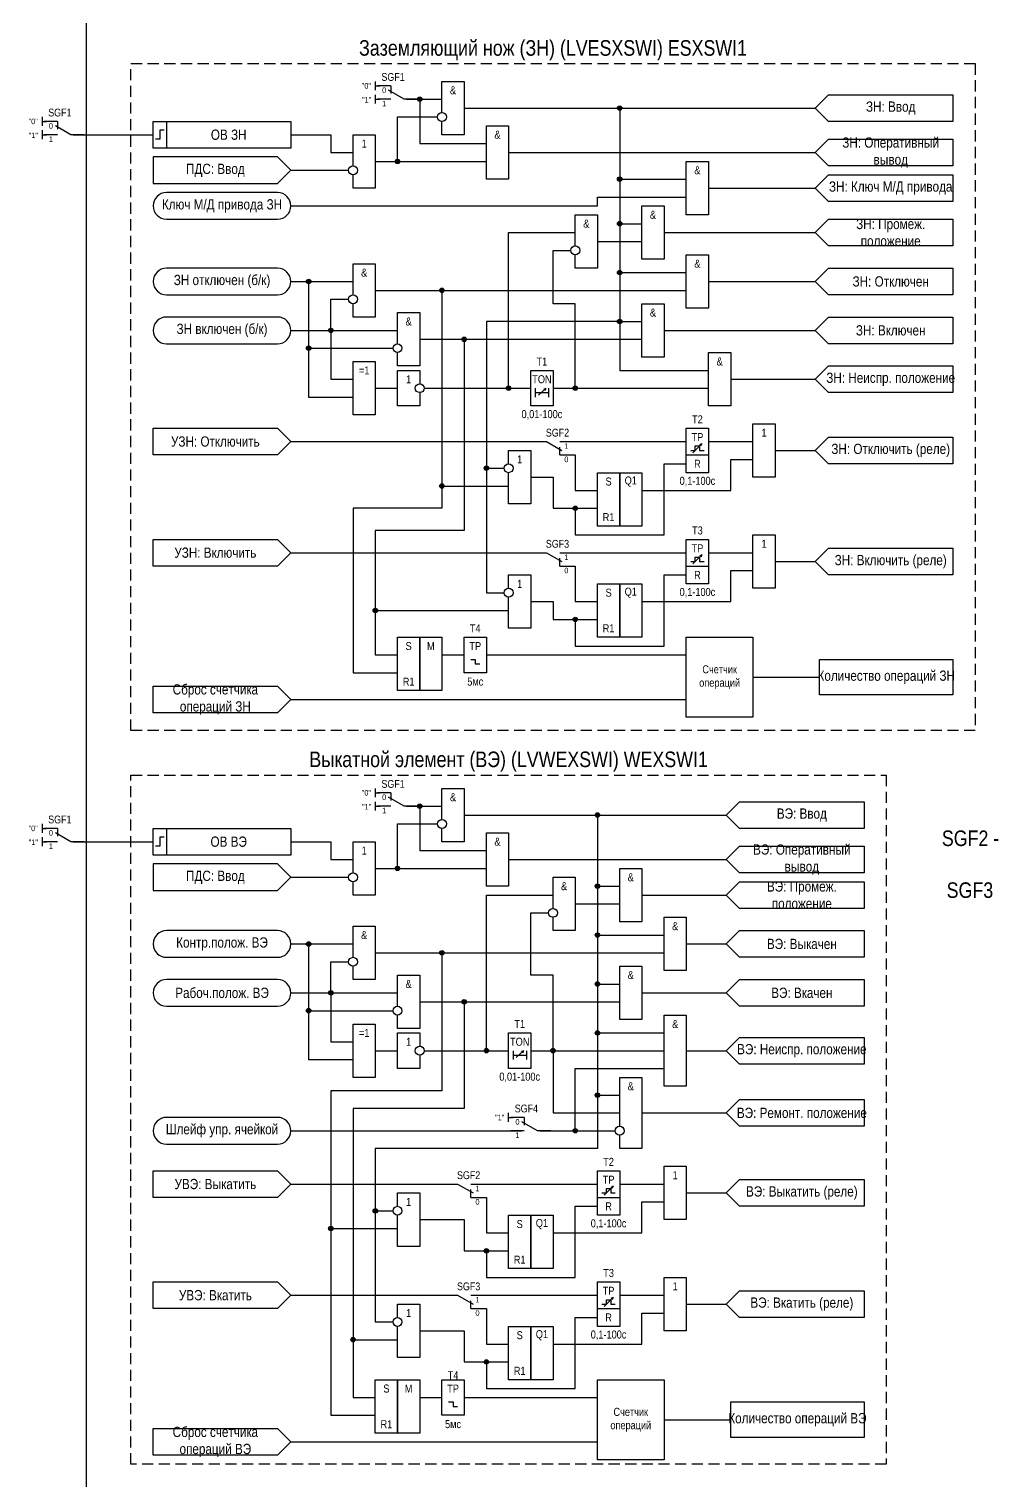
# Model space of a CAD drawing. Header units: millimetres. Extents: x -7300 to 495, y 0 to 1179.
# Drawn here: x -4162.9 to -3946, y 531.2 to 857.8 of the extents above; entities that cross this region are included whole.
import ezdxf
from ezdxf.enums import TextEntityAlignment as Align

# ---------------------------------------------------------------- set-up
doc = ezdxf.new("R2010")
doc.units = ezdxf.units.MM
doc.linetypes.add('штриховая2', pattern=[0.375, 0.25, -0.125])
doc.layers.add('TEXT', color=7, linetype='Continuous', lineweight=25)
doc.layers.add('Основная', color=7, linetype='Continuous')
doc.styles.add('2.5_Gost_RD', font='ARIALN.TTF', dxfattribs={"height": 2.5})
doc.styles.add('3.5_Gost_RD', font='ARIALN.TTF', dxfattribs={"height": 3.5})
doc.styles.add('Вывод', font='ARIALN.TTF', dxfattribs={"height": 2.5})
doc.styles.add('Компонент', font='ARIALN.TTF', dxfattribs={"height": 3.5})

# ---------------------------------------------------------------- blocks, each defined once
blk = doc.blocks.new('Точка')
at = {"ltscale": 100}
h = blk.add_hatch(color=256, dxfattribs=at)
h.dxf.hatch_style = 1
edge = h.paths.add_edge_path()
edge.add_arc((0, 0), 0.5, 0, 360)
blk.add_circle((0, 0), 0.5, dxfattribs=at)
blk = doc.blocks.new('*U958')
at = {"layer": 'Основная', "color": 0}
blk.add_line((0, 0), (7, 4), dxfattribs=at)
at = {"layer": 'Основная', "ltscale": 0.35}
blk.add_line((6, 6), (6, 2.5), dxfattribs=at)
blk = doc.blocks.new('*U985')
at = {"layer": 'Основная', "color": 0}
for p, q in [((-3, 6), (-9, 6)), ((-3, 0), (-9, 0)), ((9, 0), (3, 0))]:
    blk.add_line(p, q, dxfattribs=at)
at = {"layer": 'Основная', "ltscale": 0.25, "xscale": -1}
blk.add_blockref('*U958', (3, 0), dxfattribs=at)
at = {"layer": 'Основная'}
for tag, height, style, p in [('В1', 2.5, 'Вывод', (-14, 6)), ('ОУ', 3.5, 'Компонент', (-2, 10)), ('В2', 2.5, 'Вывод', (-6, 4)), ('В3', 2.5, 'Вывод', (-6, -2))]:
    blk.add_attdef(tag, text='', height=height, dxfattribs=dict(at, style=style)).set_placement(p, align=Align.MIDDLE_CENTER)
blk = doc.blocks.new('*U1050')
at = {"layer": 'Основная', "color": 0}
for p, q in [((-9, 0), (-3, 0)), ((3, 6), (9, 6)), ((3, 0), (9, 0))]:
    blk.add_line(p, q, dxfattribs=at)
at = {"layer": 'Основная', "ltscale": 0.25}
blk.add_blockref('*U958', (-3, 0), dxfattribs=at)
at = {"layer": 'Основная'}
for tag, height, style, p in [('В2', 2.5, 'Вывод', (6, 8)), ('В1', 2.5, 'Вывод', (14, 6)), ('В3', 2.5, 'Вывод', (6, 2)), ('ОУ', 3.5, 'Компонент', (2, -4))]:
    blk.add_attdef(tag, text='', height=height, dxfattribs=dict(at, style=style)).set_placement(p, align=Align.MIDDLE_CENTER)

msp = doc.modelspace()

# ---------------------------------------------------------------- linework, layer by layer
at = {"ltscale": 100}
for p, q in [((-4085, 846), (-4085, 844)), ((-4085, 845), (-4084, 845)), ((-4085, 843), (-4085, 841)), ((-4085, 842), (-4084, 842)), ((-4045, 777), (-4045, 777)), ((-4013.5, 762.5), (-4011.5, 764.5)), ((-4011.5, 764.5), (-4012.01, 764.25)), ((-4011.5, 764.5), (-4011.74, 764.02)), ((-4013.5, 737.5), (-4011.5, 739.5)), ((-4011.5, 739.5), (-4012.01, 739.25)), ((-4011.5, 739.5), (-4011.74, 739.02)), ((-4085, 687), (-4085, 685)), ((-4085, 686), (-4084, 686)), ((-4085, 684), (-4085, 682)), ((-4085, 683), (-4084, 683)), ((-4060, 673), (-4060, 673)), ((-4050, 628), (-4050, 628)), ((-4055, 612), (-4055, 614)), ((-4055, 613), (-4054, 613)), ((-4033.5, 595.5), (-4031.5, 597.5)), ((-4031.5, 597.5), (-4032.01, 597.25)), ((-4031.5, 597.5), (-4031.74, 597.02)), ((-4033.5, 570.5), (-4031.5, 572.5)), ((-4031.5, 572.5), (-4032.01, 572.25)), ((-4031.5, 572.5), (-4031.74, 572.02))]:
    msp.add_line(p, q, dxfattribs=at)
at = {"color": 6, "ltscale": 100}
for p, q in [((-4160, 838), (-4160, 836)), ((-4160, 837), (-4159, 837)), ((-4160, 835), (-4160, 833)), ((-4160, 834), (-4159, 834)), ((-4062.5, 715), (-4061.5, 715)), ((-4160, 679), (-4160, 677)), ((-4160, 678), (-4159, 678)), ((-4160, 676), (-4160, 674)), ((-4160, 675), (-4159, 675)), ((-4067.5, 548), (-4066.5, 548))]:
    msp.add_line(p, q, dxfattribs=at)
at = {"color": 7, "ltscale": 100}
for p, q in [((-4048.3, 775.46), (-4046.63, 776.95)), ((-4046.63, 776.95), (-4047.15, 776.73)), ((-4046.63, 776.95), (-4046.89, 776.48)), ((-4053.3, 626.46), (-4051.63, 627.95)), ((-4051.63, 627.95), (-4052.15, 627.73)), ((-4051.63, 627.95), (-4051.89, 627.48))]:
    msp.add_line(p, q, dxfattribs=at)
at = {"ltscale": 100}
for points in [[(-4150, 1085), (-3800, 1085), (-3800, 0), (-4150, 0)], [(-4135, 837), (-4132, 837), (-4132, 831), (-4135, 831)], [(-4135, 837), (-4104, 837), (-4104, 831), (-4135, 831)], [(-4060, 836), (-4055, 836), (-4055, 824), (-4060, 824)], [(-4135, 829), (-4135, 823), (-4107, 823), (-4104, 826), (-4107, 829)], [(-4015, 828), (-4010, 828), (-4010, 816), (-4015, 816)], [(-4025, 818), (-4020, 818), (-4020, 806), (-4025, 806)], [(-4015, 807), (-4010, 807), (-4010, 795), (-4015, 795)], [(-4025, 796), (-4020, 796), (-4020, 784), (-4025, 784)], [(-4010, 785), (-4005, 785), (-4005, 773), (-4010, 773)], [(-4090, 783), (-4085, 783), (-4085, 771), (-4090, 771)], [(-4050, 781), (-4045, 781), (-4045, 773), (-4050, 773)], [(-4135, 768), (-4107, 768), (-4104, 765), (-4107, 762), (-4135, 762)], [(-4015, 768), (-4010, 768), (-4010, 758), (-4015, 758)], [(-4000, 769), (-3995, 769), (-3995, 757), (-4000, 757)], [(-4015, 762), (-4010, 762), (-4010, 758), (-4015, 758)], [(-4035, 758), (-4030, 758), (-4030, 746), (-4035, 746)], [(-4030, 758), (-4025, 758), (-4025, 746), (-4030, 746)], [(-4135, 743), (-4107, 743), (-4104, 740), (-4107, 737), (-4135, 737)], [(-4015, 743), (-4010, 743), (-4010, 733), (-4015, 733)], [(-4000, 744), (-3995, 744), (-3995, 732), (-4000, 732)], [(-4015, 737), (-4010, 737), (-4010, 733), (-4015, 733)], [(-4035, 733), (-4030, 733), (-4030, 721), (-4035, 721)], [(-4030, 733), (-4025, 733), (-4025, 721), (-4030, 721)], [(-4135, 678), (-4132, 678), (-4132, 672), (-4135, 672)], [(-4135, 678), (-4104, 678), (-4104, 672), (-4135, 672)], [(-4060, 677), (-4055, 677), (-4055, 665), (-4060, 665)], [(-4135, 670), (-4135, 664), (-4107, 664), (-4104, 667), (-4107, 670)], [(-4030, 669), (-4025, 669), (-4025, 657), (-4030, 657)], [(-4020, 658), (-4015, 658), (-4015, 646), (-4020, 646)], [(-4030, 647), (-4025, 647), (-4025, 635), (-4030, 635)], [(-4090, 634), (-4085, 634), (-4085, 622), (-4090, 622)], [(-4055, 632), (-4050, 632), (-4050, 624), (-4055, 624)], [(-4135, 601), (-4107, 601), (-4104, 598), (-4107, 595), (-4135, 595)], [(-4035, 601), (-4030, 601), (-4030, 591), (-4035, 591)], [(-4020, 602), (-4015, 602), (-4015, 590), (-4020, 590)], [(-4035, 595), (-4030, 595), (-4030, 591), (-4035, 591)], [(-4055, 591), (-4050, 591), (-4050, 579), (-4055, 579)], [(-4050, 591), (-4045, 591), (-4045, 579), (-4050, 579)], [(-4135, 576), (-4107, 576), (-4104, 573), (-4107, 570), (-4135, 570)], [(-4035, 576), (-4030, 576), (-4030, 566), (-4035, 566)], [(-4020, 577), (-4015, 577), (-4015, 565), (-4020, 565)], [(-4035, 570), (-4030, 570), (-4030, 566), (-4035, 566)], [(-4055, 566), (-4050, 566), (-4050, 554), (-4055, 554)], [(-4050, 566), (-4045, 566), (-4045, 554), (-4050, 554)]]:
    msp.add_lwpolyline(points, close=True, dxfattribs=at)
at = {"linetype": 'штриховая2', "ltscale": 10}
for points in [[(-3950, 700), (-4140, 700), (-4140, 850), (-3950, 850)], [(-3970, 535), (-4140, 535), (-4140, 690), (-3970, 690)]]:
    msp.add_lwpolyline(points, close=True, dxfattribs=at)
at = {"ltscale": 100}
for points in [[(-4070, 839), (-4070, 846), (-4065, 846), (-4065, 834), (-4070, 834), (-4070, 837)], [(-3986, 840), (-3983, 843), (-3955, 843), (-3955, 837), (-3983, 837), (-3986, 840)], [(-4078, 842), (-4070, 842)], [(-4078, 842), (-4075, 842), (-4075, 832), (-4060, 832)], [(-4065, 840), (-3986, 840)], [(-4065, 840), (-4030, 840), (-4030, 814), (-4025, 814)], [(-4065, 840), (-4030, 840), (-4030, 803), (-4015, 803)], [(-4065, 840), (-4030, 840), (-4030, 792), (-4025, 792)], [(-4065, 840), (-4030, 840), (-4030, 781), (-4010, 781)], [(-4065, 840), (-4030, 840), (-4030, 792), (-4060, 792), (-4060, 731), (-4056, 731)], [(-4065, 840), (-4030, 840), (-4030, 792), (-4060, 792), (-4060, 759), (-4056, 759)], [(-4065, 840), (-4030, 840), (-4030, 824), (-4015, 824)], [(-4085, 828), (-4080, 828), (-4080, 838), (-4071, 838)], [(-4104, 834), (-4095, 834), (-4095, 830), (-4090, 830)], [(-4090, 827), (-4090, 834), (-4085, 834), (-4085, 822), (-4090, 822), (-4090, 825)], [(-3986, 830), (-3983, 833), (-3955, 833), (-3955, 827), (-3983, 827), (-3986, 830)], [(-4055, 830), (-3986, 830)], [(-4085, 828), (-4060, 828)], [(-4104, 826), (-4091, 826)], [(-3986, 822), (-3983, 825), (-3955, 825), (-3955, 819), (-3983, 819), (-3986, 822)], [(-4104, 818), (-4035, 818), (-4035, 820), (-4015, 820)], [(-4010, 822), (-3986, 822)], [(-4040, 809), (-4040, 816), (-4035, 816), (-4035, 804), (-4040, 804), (-4040, 807)], [(-3986, 812), (-3983, 815), (-3955, 815), (-3955, 809), (-3983, 809), (-3986, 812)], [(-4074, 777), (-4055, 777), (-4055, 812), (-4040, 812)], [(-4035, 810), (-4025, 810)], [(-4020, 812), (-3986, 812)], [(-4045, 777), (-4040, 777), (-4040, 796), (-4045, 796), (-4045, 808), (-4041, 808)], [(-4090, 798), (-4090, 805), (-4085, 805), (-4085, 793), (-4090, 793), (-4090, 796)], [(-3986, 801), (-3983, 804), (-3955, 804), (-3955, 798), (-3983, 798), (-3986, 801)], [(-4104, 801), (-4090, 801)], [(-4104, 801), (-4100, 801), (-4100, 786), (-4081, 786)], [(-4104, 801), (-4100, 801), (-4100, 775), (-4090, 775)], [(-4010, 801), (-3986, 801)], [(-4104, 790), (-4095, 790), (-4095, 797), (-4091, 797)], [(-4085, 799), (-4015, 799)], [(-4085, 799), (-4070, 799), (-4070, 755), (-4055, 755), (-4055, 755)], [(-4080, 787), (-4080, 794), (-4075, 794), (-4075, 782), (-4080, 782), (-4080, 785)], [(-3986, 790), (-3983, 793), (-3955, 793), (-3955, 787), (-3983, 787), (-3986, 790)], [(-4104, 790), (-4080, 790)], [(-4104, 790), (-4095, 790), (-4095, 779), (-4090, 779)], [(-4075, 788), (-4065, 788), (-4065, 745), (-4085, 745), (-4085, 727), (-4055, 727)], [(-4075, 788), (-4025, 788)], [(-4020, 790), (-3986, 790)], [(-4075, 776), (-4075, 773), (-4080, 773), (-4080, 781), (-4075, 781), (-4075, 778)], [(-3986, 779), (-3983, 782), (-3955, 782), (-3955, 776), (-3983, 776), (-3986, 779)], [(-4005, 779), (-3986, 779)], [(-4085, 777), (-4080, 777)], [(-4074, 777), (-4050, 777)], [(-4049, 777), (-4049, 775)], [(-4049, 776), (-4046, 776)], [(-4046, 777), (-4046, 775)], [(-4045, 777), (-4010, 777)], [(-4104, 765), (-4047, 765)], [(-4043, 765), (-4015, 765)], [(-4010, 765), (-4000, 765)], [(-3986, 763), (-3983, 766), (-3955, 766), (-3955, 760), (-3983, 760), (-3986, 763)], [(-4055, 760), (-4055, 763), (-4050, 763), (-4050, 751), (-4055, 751), (-4055, 758)], [(-4043, 762), (-4040, 762), (-4040, 754), (-4035, 754)], [(-4025, 754), (-4005, 754), (-4005, 761), (-4000, 761)], [(-4014, 763), (-4013, 763), (-4013, 764), (-4012, 764), (-4012, 763), (-4011, 763)], [(-3995, 763), (-3986, 763)], [(-4050, 757), (-4045, 757), (-4045, 750), (-4040, 750), (-4040, 744), (-4020, 744), (-4020, 760), (-4015, 760)], [(-4050, 757), (-4045, 757), (-4045, 750), (-4035, 750)], [(-4104, 740), (-4047, 740)], [(-4043, 740), (-4015, 740)], [(-4014, 738), (-4013, 738), (-4013, 739), (-4012, 739), (-4012, 738), (-4011, 738)], [(-4010, 740), (-4000, 740)], [(-3995, 738), (-3986, 738)], [(-3986, 738), (-3983, 741), (-3955, 741), (-3955, 735), (-3983, 735), (-3986, 738)], [(-4055, 732), (-4055, 735), (-4050, 735), (-4050, 723), (-4055, 723), (-4055, 730)], [(-4050, 729), (-4045, 729), (-4045, 725), (-4040, 725), (-4040, 719), (-4020, 719), (-4020, 735), (-4015, 735)], [(-4043, 737), (-4040, 737), (-4040, 729), (-4035, 729)], [(-4025, 729), (-4005, 729), (-4005, 736), (-4000, 736)], [(-4050, 729), (-4045, 729), (-4045, 725), (-4035, 725)], [(-4070, 680), (-4070, 687), (-4065, 687), (-4065, 675), (-4070, 675), (-4070, 678)], [(-4078, 683), (-4070, 683)], [(-4078, 683), (-4075, 683), (-4075, 673), (-4060, 673)], [(-4006, 681), (-4003, 684), (-3975, 684), (-3975, 678), (-4003, 678), (-4006, 681)], [(-4065, 681), (-4035, 681), (-4035, 606), (-4085, 606), (-4085, 592), (-4081, 592)], [(-4065, 681), (-4035, 681), (-4035, 606), (-4085, 606), (-4085, 567), (-4081, 567)], [(-4065, 681), (-4006, 681)], [(-4065, 681), (-4035, 681), (-4035, 665), (-4030, 665)], [(-4065, 681), (-4035, 681), (-4035, 654), (-4020, 654)], [(-4065, 681), (-4035, 681), (-4035, 643), (-4030, 643)], [(-4065, 681), (-4035, 681), (-4035, 632), (-4020, 632)], [(-4065, 681), (-4035, 681), (-4035, 618), (-4030, 618)], [(-4085, 669), (-4080, 669), (-4080, 679), (-4071, 679)], [(-4104, 675), (-4095, 675), (-4095, 671), (-4090, 671)], [(-4090, 668), (-4090, 675), (-4085, 675), (-4085, 663), (-4090, 663), (-4090, 666)], [(-4006, 671), (-4003, 674), (-3975, 674), (-3975, 668), (-4003, 668), (-4006, 671)], [(-4055, 671), (-4006, 671)], [(-4104, 667), (-4091, 667)], [(-4085, 669), (-4060, 669)], [(-4045, 660), (-4045, 667), (-4040, 667), (-4040, 655), (-4045, 655), (-4045, 658)], [(-4074, 628), (-4060, 628), (-4060, 663), (-4045, 663)], [(-4025, 663), (-4006, 663)], [(-4006, 663), (-4003, 666), (-3975, 666), (-3975, 660), (-4003, 660), (-4006, 663)], [(-4040, 661), (-4030, 661)], [(-4050, 628), (-4045, 628), (-4045, 645), (-4050, 645), (-4050, 659), (-4046, 659)], [(-4090, 649), (-4090, 656), (-4085, 656), (-4085, 644), (-4090, 644), (-4090, 647)], [(-4006, 652), (-4003, 655), (-3975, 655), (-3975, 649), (-4003, 649), (-4006, 652)], [(-4104, 652), (-4090, 652)], [(-4104, 652), (-4100, 652), (-4100, 637), (-4081, 637)], [(-4104, 652), (-4100, 652), (-4100, 626), (-4090, 626)], [(-4085, 650), (-4070, 650), (-4070, 619), (-4095, 619), (-4095, 588), (-4080, 588), (-4080, 588)], [(-4085, 650), (-4020, 650)], [(-4015, 652), (-4006, 652)], [(-4104, 641), (-4095, 641), (-4095, 648), (-4091, 648)], [(-4080, 638), (-4080, 645), (-4075, 645), (-4075, 633), (-4080, 633), (-4080, 636)], [(-4006, 641), (-4003, 644), (-3975, 644), (-3975, 638), (-4003, 638), (-4006, 641)], [(-4104, 641), (-4080, 641)], [(-4104, 641), (-4095, 641), (-4095, 630), (-4090, 630)], [(-4025, 641), (-4006, 641)], [(-4075, 639), (-4065, 639), (-4065, 615), (-4090, 615), (-4090, 563), (-4080, 563)], [(-4075, 639), (-4030, 639)], [(-4020, 623), (-4020, 636), (-4015, 636), (-4015, 620), (-4020, 620), (-4020, 623)], [(-4075, 627), (-4075, 624), (-4080, 624), (-4080, 632), (-4075, 632), (-4075, 629)], [(-4006, 628), (-4003, 631), (-3975, 631), (-3975, 625), (-4003, 625), (-4006, 628)], [(-4085, 628), (-4080, 628)], [(-4074, 628), (-4055, 628)], [(-4054, 628), (-4054, 626)], [(-4054, 627), (-4051, 627)], [(-4051, 628), (-4051, 626)], [(-4050, 628), (-4020, 628)], [(-4050, 628), (-4045, 628), (-4045, 614), (-4030, 614)], [(-4015, 628), (-4006, 628)], [(-4048, 610), (-4040, 610), (-4040, 624), (-4020, 624)], [(-4030, 611), (-4030, 622), (-4025, 622), (-4025, 606), (-4030, 606), (-4030, 609)], [(-4025, 614), (-4006, 614)], [(-4006, 614), (-4003, 617), (-3975, 617), (-3975, 611), (-4003, 611), (-4006, 614)], [(-4104, 610), (-4052, 610)], [(-4048, 610), (-4031, 610)], [(-4104, 598), (-4067, 598)], [(-4063, 598), (-4035, 598)], [(-4030, 598), (-4020, 598)], [(-4006, 596), (-4003, 599), (-3975, 599), (-3975, 593), (-4003, 593), (-4006, 596)], [(-4080, 593), (-4080, 596), (-4075, 596), (-4075, 584), (-4080, 584), (-4080, 591)], [(-4063, 595), (-4060, 595), (-4060, 587), (-4055, 587)], [(-4034, 596), (-4033, 596), (-4033, 597), (-4032, 597), (-4032, 596), (-4031, 596)], [(-4015, 596), (-4006, 596)], [(-4075, 590), (-4065, 590), (-4065, 583), (-4060, 583), (-4060, 577), (-4040, 577), (-4040, 593), (-4035, 593)], [(-4045, 587), (-4025, 587), (-4025, 594), (-4020, 594)], [(-4075, 590), (-4065, 590), (-4065, 583), (-4055, 583)], [(-4104, 573), (-4067, 573)], [(-4063, 573), (-4035, 573)], [(-4034, 571), (-4033, 571), (-4033, 572), (-4032, 572), (-4032, 571), (-4031, 571)], [(-4030, 573), (-4020, 573)], [(-4006, 571), (-4003, 574), (-3975, 574), (-3975, 568), (-4003, 568), (-4006, 571)], [(-4080, 568), (-4080, 571), (-4075, 571), (-4075, 559), (-4080, 559), (-4080, 566)], [(-4063, 570), (-4060, 570), (-4060, 562), (-4055, 562)], [(-4045, 562), (-4025, 562), (-4025, 569), (-4020, 569)], [(-4015, 571), (-4006, 571)], [(-4075, 565), (-4065, 565), (-4065, 558), (-4060, 558), (-4060, 552), (-4040, 552), (-4040, 568), (-4035, 568)], [(-4075, 565), (-4065, 565), (-4065, 558), (-4055, 558)]]:
    msp.add_lwpolyline(points, dxfattribs=at)
at = {"color": 6, "ltscale": 100}
for points in [[(-4153, 834), (-4135, 834)], [(-4085, 799), (-4070, 799), (-4070, 750), (-4090, 750), (-4090, 713), (-4080, 713)], [(-4075, 788), (-4065, 788), (-4065, 745), (-4085, 745), (-4085, 717), (-4080, 717)], [(-4070, 717), (-4065, 717)], [(-4063.5, 716), (-4062.5, 716)], [(-4062.5, 716), (-4062.5, 715)], [(-4060, 717), (-4015, 717)], [(-4000, 712), (-3985, 712)], [(-4104, 707), (-4015, 707)], [(-4153, 675), (-4135, 675)], [(-4085, 650), (-4070, 650), (-4070, 619), (-4095, 619), (-4095, 546), (-4085, 546)], [(-4075, 639), (-4065, 639), (-4065, 615), (-4090, 615), (-4090, 550), (-4085, 550)], [(-4075, 550), (-4070, 550)], [(-4068.5, 549), (-4067.5, 549)], [(-4067.5, 549), (-4067.5, 548)], [(-4065, 550), (-4035, 550)], [(-4020, 545), (-4005, 545)], [(-4104, 540), (-4035, 540)]]:
    msp.add_lwpolyline(points, dxfattribs=at)
at = {"lineweight": 30, "ltscale": 100}
for points in [[(-4132.5, 835), (-4133.5, 835), (-4133.5, 833), (-4134.5, 833)], [(-4132.5, 676), (-4133.5, 676), (-4133.5, 674), (-4134.5, 674)]]:
    msp.add_lwpolyline(points, dxfattribs=at)
at = {"ltscale": 100}
for points in [[(-4132, 815), (-4107, 815, 1), (-4107, 821), (-4132, 821, 1)], [(-4132, 798), (-4107, 798, 1), (-4107, 804), (-4132, 804, 1)], [(-4132, 787), (-4107, 787, 1), (-4107, 793), (-4132, 793, 1)], [(-4132, 649), (-4107, 649, 1), (-4107, 655), (-4132, 655, 1)], [(-4132, 638), (-4107, 638, 1), (-4107, 644), (-4132, 644, 1)], [(-4132, 607), (-4107, 607, 1), (-4107, 613), (-4132, 613, 1)]]:
    msp.add_lwpolyline(points, format="xyb", close=True, dxfattribs=at)
at = {"color": 6, "ltscale": 100}
for points in [[(-4080, 721), (-4075, 721), (-4075, 709), (-4080, 709)], [(-4075, 721), (-4070, 721), (-4070, 709), (-4075, 709)], [(-4065, 721), (-4060, 721), (-4060, 713), (-4065, 713)], [(-4015, 721), (-4000, 721), (-4000, 703), (-4015, 703)], [(-3985, 716), (-3955, 716), (-3955, 708), (-3985, 708)], [(-4135, 710), (-4107, 710), (-4104, 707), (-4107, 704), (-4135, 704)], [(-4085, 554), (-4080, 554), (-4080, 542), (-4085, 542)], [(-4080, 554), (-4075, 554), (-4075, 542), (-4080, 542)], [(-4070, 554), (-4065, 554), (-4065, 546), (-4070, 546)], [(-4035, 554), (-4020, 554), (-4020, 536), (-4035, 536)], [(-4005, 549), (-3975, 549), (-3975, 541), (-4005, 541)], [(-4135, 543), (-4107, 543), (-4104, 540), (-4107, 537), (-4135, 537)]]:
    msp.add_lwpolyline(points, close=True, dxfattribs=at)
for centre in [(-4070, 838), (-4075, 777), (-4070, 679), (-4075, 628), (-4030, 610)]:
    msp.add_circle(centre, 1)
at = {"ltscale": 100}
for centre in [(-4090, 826), (-4040, 808), (-4090, 797), (-4080, 786), (-4055, 759), (-4055, 731), (-4090, 667), (-4045, 659), (-4090, 648), (-4080, 637), (-4080, 592), (-4080, 567)]:
    msp.add_circle(centre, 1, dxfattribs=at)

# ---------------------------------------------------------------- block references
for p in [(-4075, 842), (-4030, 840), (-4080, 828), (-4030, 824), (-4030, 814), (-4030, 803), (-4030, 792), (-4060, 759), (-4040, 750), (-4040, 725), (-4075, 683), (-4035, 681), (-4080, 669), (-4035, 665), (-4035, 654), (-4035, 643), (-4035, 632), (-4060, 583), (-4060, 558)]:
    msp.add_blockref('Точка', p, dxfattribs=at)
at = {"color": 2, "ltscale": 100}
for p in [(-4100, 801), (-4070, 799), (-4095, 790), (-4065, 788), (-4100, 786), (-4055, 777), (-4040, 777), (-4070, 755), (-4085, 727), (-4100, 652), (-4070, 650), (-4095, 641), (-4100, 637), (-4065, 639), (-4060, 628), (-4045, 628), (-4035, 618), (-4040, 610), (-4085, 592), (-4095, 588), (-4090, 563)]:
    msp.add_blockref('Точка', p, dxfattribs=at)
at = {"layer": 'Основная', "ltscale": 0.25, "xscale": 0.5, "yscale": 0.5, "zscale": 0.5}
for p, values in [((-4080, 842), {'ОУ': 'SGF1', 'В1': '"0"', 'В2': '0', 'В3': '1'}), ((-4080, 683), {'ОУ': 'SGF1', 'В1': '"0"', 'В2': '0', 'В3': '1'}), ((-4050, 610), {'ОУ': 'SGF4', 'В1': '"1"', 'В2': '0', 'В3': '1'})]:
    msp.add_blockref('*U985', p, dxfattribs=at).add_auto_attribs(values)
at = {"layer": 'Основная', "color": 6, "ltscale": 0.25, "xscale": 0.5, "yscale": 0.5, "zscale": 0.5}
for p in [(-4155, 834), (-4155, 675)]:
    msp.add_blockref('*U985', p, dxfattribs=at).add_auto_attribs({'ОУ': 'SGF1', 'В1': '"0"', 'В2': '0', 'В3': '1'})
at = {"layer": 'Основная', "ltscale": 0.25}
ref = msp.add_blockref('*U1050', (-4045, 765), dxfattribs=dict(at, xscale=-0.5, yscale=0.5, zscale=0.5, rotation=180))
ref.add_attrib('ОУ', 'SGF2', dxfattribs={"height": 1.75, "style": 'Компонент'}).set_placement((-4044, 767), align=Align.MIDDLE_CENTER)
ref.add_attrib('В2', '0', dxfattribs={"height": 1.25, "style": 'Вывод'}).set_placement((-4042, 761), align=Align.MIDDLE_CENTER)
ref.add_attrib('В3', '1', dxfattribs={"height": 1.25, "style": 'Вывод'}).set_placement((-4042, 764), align=Align.MIDDLE_CENTER)
ref = msp.add_blockref('*U1050', (-4045, 740), dxfattribs=dict(at, xscale=-0.5, yscale=0.5, zscale=0.5, rotation=180))
ref.add_attrib('ОУ', 'SGF3', dxfattribs={"height": 1.75, "style": 'Компонент'}).set_placement((-4044, 742), align=Align.MIDDLE_CENTER)
ref.add_attrib('В2', '0', dxfattribs={"height": 1.25, "style": 'Вывод'}).set_placement((-4042, 736), align=Align.MIDDLE_CENTER)
ref.add_attrib('В3', '1', dxfattribs={"height": 1.25, "style": 'Вывод'}).set_placement((-4042, 739), align=Align.MIDDLE_CENTER)
ref = msp.add_blockref('*U1050', (-4065, 598), dxfattribs=dict(at, xscale=-0.5, yscale=0.5, zscale=0.5, rotation=180))
ref.add_attrib('ОУ', 'SGF2', dxfattribs={"height": 1.75, "style": 'Компонент'}).set_placement((-4064, 600), align=Align.MIDDLE_CENTER)
ref.add_attrib('В2', '0', dxfattribs={"height": 1.25, "style": 'Вывод'}).set_placement((-4062, 594), align=Align.MIDDLE_CENTER)
ref.add_attrib('В3', '1', dxfattribs={"height": 1.25, "style": 'Вывод'}).set_placement((-4062, 597), align=Align.MIDDLE_CENTER)
ref = msp.add_blockref('*U1050', (-4065, 573), dxfattribs=dict(at, xscale=-0.5, yscale=0.5, zscale=0.5, rotation=180))
ref.add_attrib('ОУ', 'SGF3', dxfattribs={"height": 1.75, "style": 'Компонент'}).set_placement((-4064, 575), align=Align.MIDDLE_CENTER)
ref.add_attrib('В2', '0', dxfattribs={"height": 1.25, "style": 'Вывод'}).set_placement((-4062, 569), align=Align.MIDDLE_CENTER)
ref.add_attrib('В3', '1', dxfattribs={"height": 1.25, "style": 'Вывод'}).set_placement((-4062, 572), align=Align.MIDDLE_CENTER)

# ---------------------------------------------------------------- texts
at = {"color": 30, "ltscale": 100, "char_height": 3.5, "attachment_point": 5, "style": '3.5_Gost_RD'}
for s, insert, width in [('Заземляющий нож (ЗН) (LVESXSWI) {\\C6;ESXSWI1}', (-4045, 853), 190), ('Выкатной элемент (ВЭ) (LVWEXSWI) {\\C6;WEXSWI1}', (-4055, 693), 170), ('SGF1 - {\\LВвод_функции} - Ввод функции в работу \\P^I(Не предусмотрено/ Предусмотренно)\\PSGF2 - {\\LИмп_реж_вкл} - Импульсный режим команды "ВЭ: Выкатить (реле)" \\P^I(Не предусмотрено/ Предусмотренно)\\PSGF3 -{\\LИмп_реж_откл} - Импульсный режим команды "ВЭ: Вкатить (реле)" \\P^I(Не предусмотрено/ Предусмотренно)\\PSGF4 -{\\LКонтр_рем_полож} - Контроль ремонтного положения \\P^I(Не предусмотрено/ Предусмотренно)', (-3887.5, 666.5), 155)]:
    msp.add_mtext(s, dxfattribs=dict(at, insert=insert, width=width))
at = {"ltscale": 100, "char_height": 1.25, "attachment_point": 1, "style": '3.5_Gost_RD'}
for insert in [(-4088, 842.5), (-4088, 683.5)]:
    msp.add_mtext_dynamic_manual_height_columns('"1"', width=2, gutter_width=17.5, heights=[0], dxfattribs=dict(at, insert=insert))
at = {"ltscale": 100, "attachment_point": 5, "style": '2.5_Gost_RD'}
for s, insert, char_height, width in [('&', (-4067.5, 844), 1.8, 5), ('ЗН: Ввод', (-3969, 840), 2.3, 28), ('1', (-4087.5, 832), 1.8, 5), ('&', (-4057.5, 834), 1.8, 5), ('ЗН: Оперативный вывод', (-3969, 830), 2.3, 28), ('&', (-4012.5, 826), 1.8, 5), ('&', (-4022.5, 816), 1.8, 5), ('&', (-4037.5, 814), 1.8, 5), ('ЗН: Промеж. положение', (-3969, 812), 2.3, 28), ('&', (-4087.5, 803), 1.8, 5), ('&', (-4012.5, 805), 1.8, 5), ('ЗН отключен (б/к)', (-4119.5, 801), 2.3, 31), ('ЗН: Отключен', (-3969, 801), 2.3, 28), ('&', (-4022.5, 794), 1.8, 5), ('ЗН включен (б/к)', (-4119.5, 790), 2.3, 31), ('&', (-4077.5, 792), 1.8, 5), ('ЗН: Включен', (-3969, 790), 2.3, 28), ('T1', (-4047.5, 783), 1.8, 5), ('&', (-4007.5, 783), 1.8, 5), ('=1', (-4087.5, 781), 1.8, 5), ('ЗН: Неиспр. положение', (-3969, 779), 2.3, 28), ('1', (-4077.5, 779), 1.8, 5), ('TON', (-4047.5, 779), 1.8, 5), ('0,01-100с', (-4047.5, 771), 1.8, 5), ('T2', (-4012.5, 770), 1.8, 5), ('1', (-3997.5, 767), 1.8, 5), ('УЗН: Отключить', (-4121, 765), 2.3, 28), ('TP', (-4012.5, 766), 1.8, 5), ('ЗН: Отключить (реле)', (-3969, 763), 2.3, 28), ('1', (-4052.5, 761), 1.8, 5), ('R', (-4012.5, 760), 1.8, 5), ('S', (-4032.5, 756), 1.8, 5), ('Q1', (-4027.5, 756), 1.8, 5), ('0,1-100с', (-4012.5, 756), 1.8, 5), ('R1', (-4032.5, 748), 1.8, 5), ('T3', (-4012.5, 745), 1.8, 5), ('TP', (-4012.5, 741), 1.8, 5), ('1', (-3997.5, 742), 1.8, 5), ('УЗН: Включить', (-4121, 740), 2.3, 28), ('ЗН: Включить (реле)', (-3969, 738), 2.3, 28), ('R', (-4012.5, 735), 1.8, 5), ('1', (-4052.5, 733), 1.8, 5), ('S', (-4032.5, 731), 1.8, 5), ('Q1', (-4027.5, 731), 1.8, 5), ('0,1-100с', (-4012.5, 731), 1.8, 5), ('R1', (-4032.5, 723), 1.8, 5), ('&', (-4067.5, 685), 1.8, 5), ('ВЭ: Ввод', (-3989, 681), 2.3, 28), ('1', (-4087.5, 673), 1.8, 5), ('&', (-4057.5, 675), 1.8, 5), ('ВЭ: Оперативный вывод', (-3989, 671), 2.3, 28), ('&', (-4027.5, 667), 1.8, 5), ('&', (-4042.5, 665), 1.8, 5), ('ВЭ: Промеж. положение', (-3989, 663), 2.3, 28), ('&', (-4017.5, 656), 1.8, 5), ('Контр.полож. ВЭ', (-4119.5, 652), 2.3, 31), ('&', (-4087.5, 654), 1.8, 5), ('ВЭ: Выкачен', (-3989, 652), 2.3, 28), ('&', (-4077.5, 643), 1.8, 5), ('&', (-4027.5, 645), 1.8, 5), ('\\pt18.4;Рабоч.полож. ВЭ', (-4119.5, 641), 2.3, 31), ('ВЭ: Вкачен', (-3989, 641), 2.3, 28), ('T1', (-4052.5, 634), 1.8, 5), ('&', (-4017.5, 634), 1.8, 5), ('=1', (-4087.5, 632), 1.8, 5), ('1', (-4077.5, 630), 1.8, 5), ('TON', (-4052.5, 630), 1.8, 5), ('ВЭ: Неиспр. положение', (-3989, 628), 2.3, 28), ('0,01-100с', (-4052.5, 622), 1.8, 5), ('&', (-4027.5, 620), 1.8, 5), ('ВЭ: Ремонт. положение', (-3989, 614), 2.3, 28), ('Шлейф упр. ячейкой', (-4119.5, 610), 2.3, 31), ('T2', (-4032.5, 603), 1.8, 5), ('1', (-4017.5, 600), 1.8, 5), ('УВЭ: Выкатить', (-4121, 598), 2.3, 28), ('TP', (-4032.5, 599), 1.8, 5), ('ВЭ: Выкатить (реле)', (-3989, 596), 2.3, 28), ('1', (-4077.5, 594), 1.8, 5), ('R', (-4032.5, 593), 1.8, 5), ('S', (-4052.5, 589), 1.8, 5), ('Q1', (-4047.5, 589), 1.8, 5), ('0,1-100с', (-4032.5, 589), 1.8, 5), ('R1', (-4052.5, 581), 1.8, 5), ('T3', (-4032.5, 578), 1.8, 5), ('TP', (-4032.5, 574), 1.8, 5), ('1', (-4017.5, 575), 1.8, 5), ('УВЭ: Вкатить', (-4121, 573), 2.3, 28), ('ВЭ: Вкатить (реле)', (-3989, 571), 2.3, 28), ('1', (-4077.5, 569), 1.8, 5), ('R', (-4032.5, 568), 1.8, 5), ('S', (-4052.5, 564), 1.8, 5), ('Q1', (-4047.5, 564), 1.8, 5), ('0,1-100с', (-4032.5, 564), 1.8, 5), ('R1', (-4052.5, 556), 1.8, 5)]:
    msp.add_mtext(s, dxfattribs=dict(at, insert=insert, char_height=char_height, width=width))
at = {"color": 6, "ltscale": 100, "char_height": 1.25, "attachment_point": 1, "style": '3.5_Gost_RD'}
for insert in [(-4163, 834.5), (-4163, 675.5)]:
    msp.add_mtext_dynamic_manual_height_columns('"1"', width=2, gutter_width=17.5, heights=[0], dxfattribs=dict(at, insert=insert))
at = {"color": 0, "ltscale": 100, "char_height": 2.3, "width": 28, "attachment_point": 5, "style": '2.5_Gost_RD'}
for s, insert in [('{\\C256;ОВ ЗН}', (-4118, 834)), ('{\\C256;ОВ ВЭ}', (-4118, 675))]:
    msp.add_mtext(s, dxfattribs=dict(at, insert=insert))
at = {"color": 6, "ltscale": 100, "attachment_point": 5, "style": '2.5_Gost_RD'}
for s, insert, char_height, width in [('T4', (-4062.5, 723), 1.8, 5), ('S', (-4077.5, 719), 1.8, 5), ('М', (-4072.5, 719), 1.8, 5), ('TP', (-4062.5, 719), 1.8, 5), ('R1', (-4077.5, 711), 1.8, 5), ('5мс', (-4062.5, 711), 1.8, 5), ('Счетчик^Jопераций', (-4007.5, 712), 1.8, 15), ('Количество операций ЗН', (-3970, 712), 2.3, 30), ('Сброс счетчика операций ЗН', (-4121, 707), 2.3, 28), ('T4', (-4067.5, 555), 1.8, 5), ('S', (-4082.5, 552), 1.8, 5), ('М', (-4077.5, 552), 1.8, 5), ('TP', (-4067.5, 552), 1.8, 5), ('Счетчик^Jопераций', (-4027.5, 545), 1.8, 15), ('Количество операций ВЭ', (-3990, 545), 2.3, 30), ('Сброс счетчика операций ВЭ', (-4121, 540), 2.3, 28), ('R1', (-4082.5, 544), 1.8, 5), ('5мс', (-4067.5, 544), 1.8, 5)]:
    msp.add_mtext(s, dxfattribs=dict(at, insert=insert, char_height=char_height, width=width))
at = {"layer": 'TEXT', "ltscale": 100, "char_height": 2.3, "width": 28, "attachment_point": 5, "style": '2.5_Gost_RD'}
for insert in [(-4121, 826), (-4121, 667)]:
    msp.add_mtext('ПДС: Ввод', dxfattribs=dict(at, insert=insert))
at = {"layer": 'TEXT', "color": 30, "ltscale": 100, "insert": (-3969, 822), "char_height": 2.3, "width": 28, "attachment_point": 5, "style": '2.5_Gost_RD'}
msp.add_mtext('{\\C256;ЗН: Ключ М/Д привода}', dxfattribs=at)
at = {"layer": 'TEXT', "color": 3, "ltscale": 100, "insert": (-4119.5, 818), "char_height": 2.3, "width": 31, "attachment_point": 5, "style": '2.5_Gost_RD'}
msp.add_mtext('Ключ М/Д привода ЗН', dxfattribs=at)

doc.saveas('drawing.dxf')
